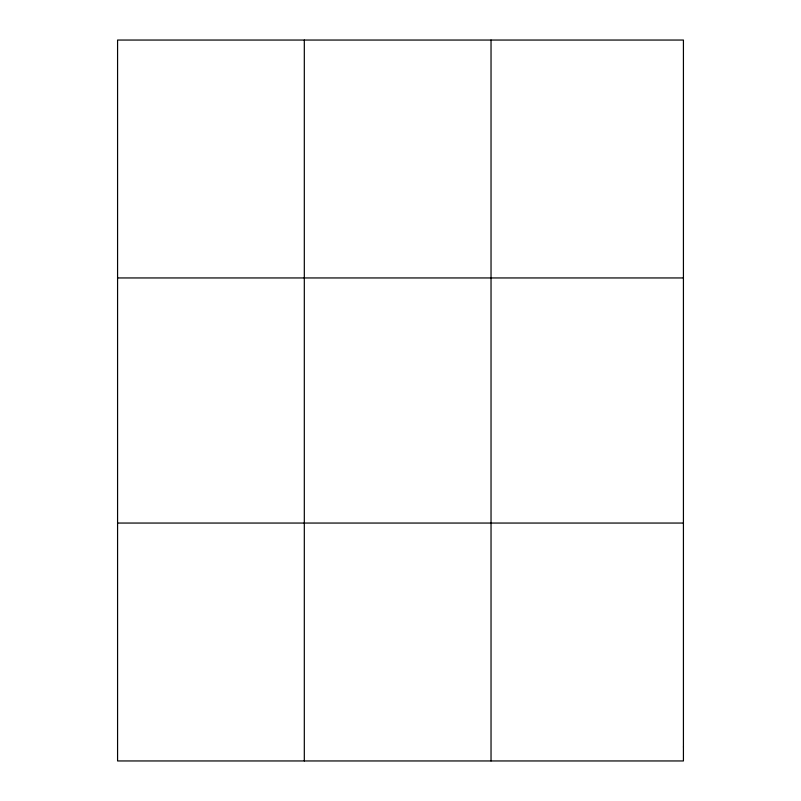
<?xml version="1.0" encoding="UTF-8"?>
<svg xmlns="http://www.w3.org/2000/svg" width="801" height="801" viewBox="0 0 801 801"><rect width="100%" height="100%" fill="white"/><g stroke="black" fill="none" stroke-linecap="round" stroke-linejoin="round"><path stroke-width="1.2" d="M304.31 40.05L304.31 760.95M491.033 40.05L491.033 760.95M117.577 277.947L683.423 277.947M117.577 523.053L683.423 523.053M683.423 746.953L683.423 760.95L117.577 760.95L117.577 40.05L683.423 40.05L683.423 746.953"/></g></svg>
